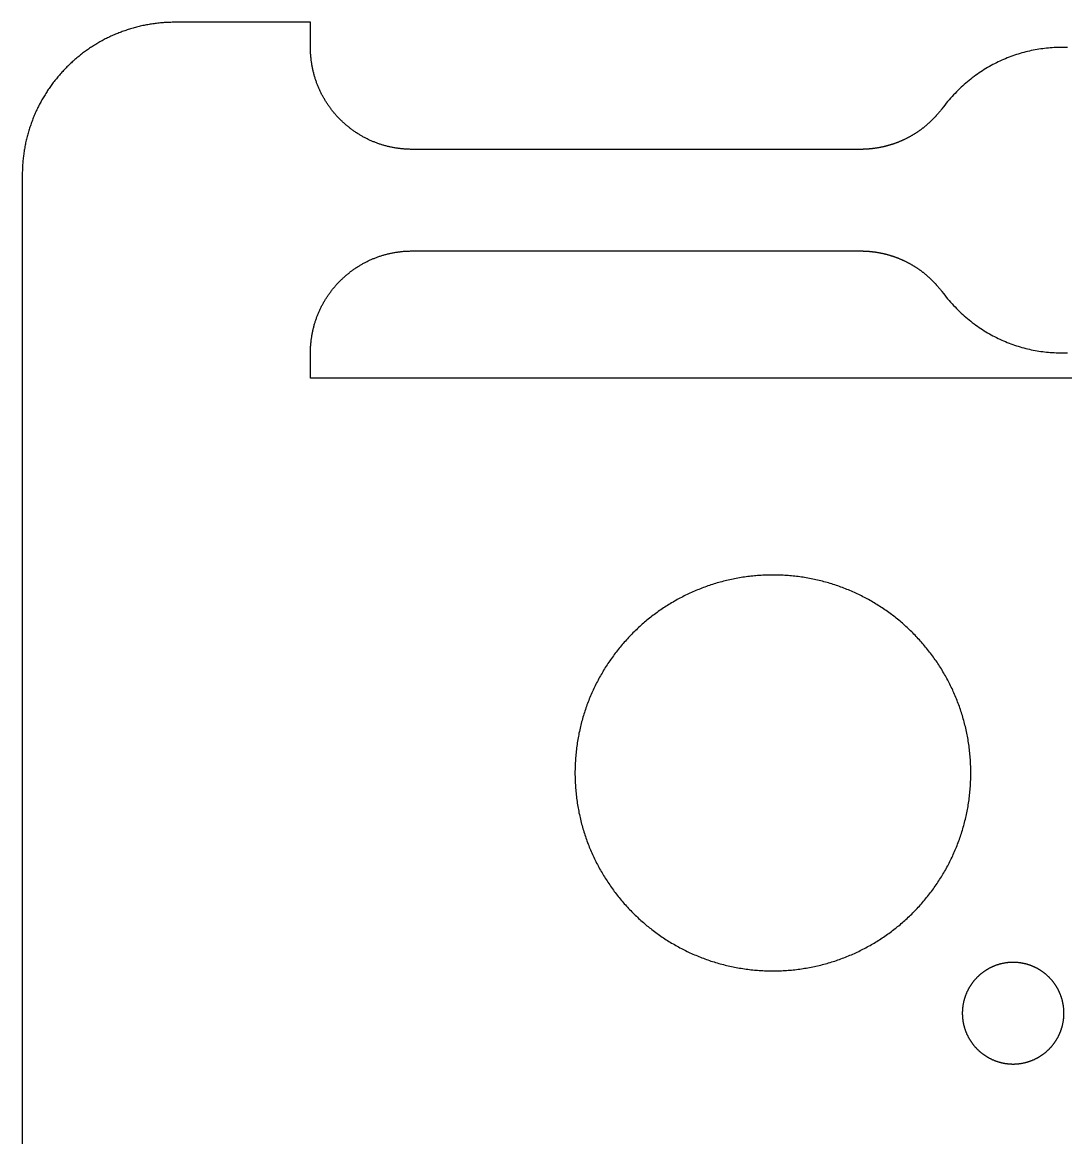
# Model space of a CAD drawing. Extents: x -13 to 43.9, y 40.3 to 95.3.
# Drawn here: x -13 to 7.53, y 73.3 to 95.25 of the extents above; entities that cross this region are included whole.
import ezdxf

# ---------------------------------------------------------------- set-up
doc = ezdxf.new("R2010")
doc.units = 0
doc.layers.get('0').update_dxf_attribs({"linetype": 'CONTINUOUS'})

msp = doc.modelspace()

# ---------------------------------------------------------------- linework, layer by layer
at = {"color": 7}
for points in [[(-10.605, 95.189), (-10.629, 95.184), (-10.653, 95.179), (-10.678, 95.173), (-10.702, 95.167), (-10.726, 95.162), (-10.75, 95.156), (-10.774, 95.149), (-10.798, 95.143), (-10.821, 95.136), (-10.845, 95.129), (-10.869, 95.122), (-10.892, 95.115), (-10.916, 95.108), (-10.939, 95.1), (-10.962, 95.092), (-10.985, 95.084), (-11.008, 95.076), (-11.032, 95.068), (-11.054, 95.059), (-11.077, 95.051), (-11.1, 95.042), (-11.123, 95.033), (-11.145, 95.024), (-11.168, 95.014)], [(-10, 95.25), (-10.026, 95.25), (-10.052, 95.25), (-10.077, 95.249), (-10.103, 95.248), (-10.129, 95.247), (-10.154, 95.246), (-10.18, 95.245), (-10.205, 95.243), (-10.231, 95.241), (-10.256, 95.239), (-10.281, 95.237), (-10.307, 95.235), (-10.332, 95.232), (-10.357, 95.229), (-10.382, 95.226), (-10.407, 95.223), (-10.432, 95.219), (-10.457, 95.215), (-10.482, 95.212), (-10.506, 95.207), (-10.531, 95.203), (-10.556, 95.199), (-10.58, 95.194), (-10.605, 95.189)], [(-7.328, 94.75), (-7.328, 95.25), (-10, 95.25)], [(-11.168, 95.014), (-11.19, 95.005), (-11.212, 94.995), (-11.235, 94.985), (-11.257, 94.975), (-11.279, 94.965), (-11.301, 94.954), (-11.322, 94.944), (-11.344, 94.933), (-11.366, 94.922), (-11.387, 94.911), (-11.409, 94.899), (-11.43, 94.888), (-11.451, 94.876), (-11.472, 94.864), (-11.493, 94.853), (-11.514, 94.84), (-11.535, 94.828), (-11.556, 94.816), (-11.576, 94.803), (-11.597, 94.79), (-11.617, 94.777), (-11.637, 94.764), (-11.657, 94.751), (-11.677, 94.738)], [(-11.677, 94.738), (-11.697, 94.724), (-11.717, 94.71), (-11.737, 94.697), (-11.756, 94.682), (-11.776, 94.668), (-11.795, 94.654), (-11.814, 94.64), (-11.833, 94.625), (-11.852, 94.61), (-11.871, 94.595), (-11.89, 94.58), (-11.908, 94.565), (-11.927, 94.55), (-11.945, 94.534), (-11.963, 94.518), (-11.981, 94.503), (-11.999, 94.487), (-12.017, 94.471), (-12.035, 94.454), (-12.052, 94.438), (-12.07, 94.422), (-12.087, 94.405), (-12.104, 94.388), (-12.121, 94.371)], [(-7.288, 94.347), (-7.291, 94.363), (-7.294, 94.38), (-7.297, 94.396), (-7.3, 94.412), (-7.303, 94.429), (-7.305, 94.445), (-7.308, 94.462), (-7.31, 94.479), (-7.312, 94.495), (-7.314, 94.512), (-7.316, 94.529), (-7.318, 94.546), (-7.32, 94.562), (-7.321, 94.579), (-7.323, 94.596), (-7.324, 94.613), (-7.325, 94.63), (-7.326, 94.647), (-7.327, 94.664), (-7.327, 94.681), (-7.328, 94.698), (-7.328, 94.716), (-7.328, 94.733), (-7.328, 94.75)], [(6.674, 94.647), (6.637, 94.637), (6.6, 94.626), (6.564, 94.614), (6.528, 94.602), (6.491, 94.59), (6.455, 94.577), (6.419, 94.563), (6.383, 94.549), (6.347, 94.534), (6.312, 94.519), (6.276, 94.504), (6.241, 94.488), (6.206, 94.471), (6.17, 94.454), (6.135, 94.436), (6.101, 94.418), (6.066, 94.399), (6.032, 94.38), (5.997, 94.36), (5.963, 94.34), (5.929, 94.319), (5.896, 94.298), (5.862, 94.276), (5.829, 94.253)], [(7.569, 94.754), (7.531, 94.755), (7.494, 94.756), (7.456, 94.756), (7.419, 94.755), (7.381, 94.755), (7.344, 94.753), (7.306, 94.751), (7.269, 94.749), (7.231, 94.746), (7.194, 94.743), (7.156, 94.739), (7.119, 94.735), (7.082, 94.731), (7.044, 94.726), (7.007, 94.72), (6.97, 94.714), (6.932, 94.707), (6.895, 94.7), (6.858, 94.693), (6.821, 94.684), (6.784, 94.676), (6.747, 94.667), (6.71, 94.657), (6.674, 94.647)], [(-12.121, 94.371), (-12.138, 94.354), (-12.155, 94.337), (-12.172, 94.32), (-12.188, 94.302), (-12.204, 94.285), (-12.221, 94.267), (-12.237, 94.249), (-12.253, 94.231), (-12.268, 94.213), (-12.284, 94.195), (-12.3, 94.177), (-12.315, 94.158), (-12.33, 94.14), (-12.345, 94.121), (-12.36, 94.102), (-12.375, 94.083), (-12.39, 94.064), (-12.404, 94.045), (-12.418, 94.026), (-12.432, 94.006), (-12.447, 93.987), (-12.46, 93.967), (-12.474, 93.947), (-12.488, 93.927)], [(-7.171, 93.972), (-7.178, 93.986), (-7.184, 94.002), (-7.19, 94.017), (-7.196, 94.032), (-7.201, 94.047), (-7.207, 94.062), (-7.213, 94.078), (-7.218, 94.093), (-7.223, 94.109), (-7.229, 94.124), (-7.234, 94.14), (-7.239, 94.155), (-7.243, 94.171), (-7.248, 94.187), (-7.253, 94.202), (-7.257, 94.218), (-7.261, 94.234), (-7.265, 94.25), (-7.27, 94.266), (-7.273, 94.282), (-7.277, 94.298), (-7.281, 94.314), (-7.284, 94.331), (-7.288, 94.347)], [(5.829, 94.253), (5.796, 94.23), (5.763, 94.207), (5.73, 94.183), (5.697, 94.158), (5.665, 94.133), (5.633, 94.107), (5.601, 94.081), (5.57, 94.054), (5.538, 94.027), (5.507, 93.999), (5.476, 93.971), (5.446, 93.942), (5.415, 93.912), (5.385, 93.882), (5.356, 93.851), (5.326, 93.82), (5.297, 93.788), (5.268, 93.756), (5.239, 93.723), (5.211, 93.69), (5.182, 93.656), (5.155, 93.621), (5.127, 93.586), (5.1, 93.55)], [(-6.987, 93.632), (-6.996, 93.645), (-7.005, 93.659), (-7.013, 93.672), (-7.022, 93.686), (-7.03, 93.699), (-7.039, 93.713), (-7.047, 93.727), (-7.055, 93.741), (-7.063, 93.754), (-7.071, 93.768), (-7.079, 93.783), (-7.087, 93.797), (-7.095, 93.811), (-7.102, 93.825), (-7.11, 93.839), (-7.117, 93.854), (-7.124, 93.868), (-7.131, 93.883), (-7.138, 93.898), (-7.145, 93.912), (-7.152, 93.927), (-7.158, 93.942), (-7.165, 93.957), (-7.171, 93.972)], [(-12.488, 93.927), (-12.501, 93.907), (-12.514, 93.887), (-12.527, 93.867), (-12.54, 93.847), (-12.553, 93.826), (-12.566, 93.806), (-12.578, 93.785), (-12.59, 93.764), (-12.603, 93.743), (-12.614, 93.722), (-12.626, 93.701), (-12.638, 93.68), (-12.649, 93.659), (-12.661, 93.637), (-12.672, 93.616), (-12.683, 93.594), (-12.694, 93.572), (-12.704, 93.551), (-12.715, 93.529), (-12.725, 93.507), (-12.735, 93.485), (-12.745, 93.462), (-12.755, 93.44), (-12.764, 93.418)], [(-6.743, 93.336), (-6.754, 93.347), (-6.765, 93.359), (-6.776, 93.37), (-6.787, 93.382), (-6.798, 93.393), (-6.809, 93.405), (-6.82, 93.417), (-6.83, 93.429), (-6.841, 93.441), (-6.851, 93.453), (-6.861, 93.465), (-6.872, 93.478), (-6.882, 93.49), (-6.892, 93.503), (-6.902, 93.515), (-6.912, 93.528), (-6.921, 93.541), (-6.931, 93.553), (-6.941, 93.566), (-6.95, 93.579), (-6.959, 93.592), (-6.969, 93.605), (-6.978, 93.619), (-6.987, 93.632)], [(5.1, 93.55), (5.094, 93.542), (5.088, 93.534), (5.082, 93.527), (5.076, 93.519), (5.07, 93.511), (5.064, 93.503), (5.058, 93.496), (5.052, 93.488), (5.045, 93.481), (5.039, 93.473), (5.033, 93.465), (5.027, 93.458), (5.02, 93.451), (5.014, 93.443), (5.008, 93.436), (5.001, 93.428), (4.995, 93.421), (4.988, 93.414), (4.982, 93.407), (4.975, 93.399), (4.969, 93.392), (4.962, 93.385), (4.955, 93.378), (4.949, 93.371)], [(-12.764, 93.418), (-12.774, 93.395), (-12.783, 93.373), (-12.792, 93.35), (-12.801, 93.327), (-12.809, 93.304), (-12.818, 93.281), (-12.826, 93.258), (-12.834, 93.235), (-12.842, 93.212), (-12.85, 93.189), (-12.858, 93.166), (-12.865, 93.142), (-12.872, 93.119), (-12.879, 93.095), (-12.886, 93.071), (-12.893, 93.048), (-12.899, 93.024), (-12.906, 93), (-12.912, 92.976), (-12.917, 92.952), (-12.923, 92.928), (-12.929, 92.903), (-12.934, 92.879), (-12.939, 92.855)], [(-6.447, 93.092), (-6.46, 93.101), (-6.473, 93.11), (-6.486, 93.119), (-6.499, 93.128), (-6.512, 93.138), (-6.525, 93.147), (-6.538, 93.157), (-6.551, 93.167), (-6.563, 93.177), (-6.576, 93.187), (-6.588, 93.197), (-6.601, 93.207), (-6.613, 93.217), (-6.625, 93.227), (-6.637, 93.238), (-6.649, 93.248), (-6.661, 93.259), (-6.673, 93.27), (-6.685, 93.28), (-6.697, 93.291), (-6.708, 93.302), (-6.72, 93.313), (-6.731, 93.325), (-6.743, 93.336)], [(4.949, 93.371), (4.942, 93.364), (4.935, 93.357), (4.928, 93.35), (4.922, 93.343), (4.915, 93.336), (4.908, 93.329), (4.901, 93.323), (4.894, 93.316), (4.887, 93.309), (4.88, 93.302), (4.873, 93.296), (4.866, 93.289), (4.859, 93.283), (4.852, 93.276), (4.845, 93.27), (4.838, 93.263), (4.83, 93.257), (4.823, 93.25), (4.816, 93.244), (4.809, 93.237), (4.801, 93.231), (4.794, 93.225), (4.787, 93.219), (4.779, 93.213)], [(-6.107, 92.907), (-6.122, 92.914), (-6.137, 92.92), (-6.152, 92.927), (-6.166, 92.933), (-6.181, 92.94), (-6.196, 92.947), (-6.21, 92.954), (-6.225, 92.961), (-6.239, 92.969), (-6.253, 92.976), (-6.268, 92.984), (-6.282, 92.991), (-6.296, 92.999), (-6.31, 93.007), (-6.324, 93.015), (-6.338, 93.023), (-6.352, 93.031), (-6.366, 93.04), (-6.379, 93.048), (-6.393, 93.056), (-6.406, 93.065), (-6.42, 93.074), (-6.433, 93.083), (-6.447, 93.092)], [(4.594, 93.076), (4.586, 93.07), (4.578, 93.065), (4.57, 93.06), (4.561, 93.055), (4.553, 93.05), (4.545, 93.045), (4.537, 93.04), (4.529, 93.035), (4.521, 93.03), (4.512, 93.025), (4.504, 93.02), (4.496, 93.015), (4.487, 93.011), (4.479, 93.006), (4.471, 93.001), (4.462, 92.997), (4.454, 92.992), (4.445, 92.988), (4.437, 92.983), (4.429, 92.979), (4.42, 92.974), (4.412, 92.97), (4.403, 92.965), (4.394, 92.961)], [(4.779, 93.213), (4.772, 93.206), (4.764, 93.2), (4.757, 93.194), (4.749, 93.188), (4.742, 93.182), (4.734, 93.176), (4.727, 93.17), (4.719, 93.164), (4.711, 93.159), (4.704, 93.153), (4.696, 93.147), (4.688, 93.141), (4.681, 93.136), (4.673, 93.13), (4.665, 93.124), (4.657, 93.119), (4.649, 93.113), (4.641, 93.108), (4.634, 93.102), (4.626, 93.097), (4.618, 93.091), (4.61, 93.086), (4.602, 93.081), (4.594, 93.076)], [(-12.939, 92.855), (-12.944, 92.83), (-12.949, 92.806), (-12.953, 92.781), (-12.957, 92.756), (-12.962, 92.732), (-12.965, 92.707), (-12.969, 92.682), (-12.973, 92.657), (-12.976, 92.632), (-12.979, 92.607), (-12.982, 92.582), (-12.985, 92.557), (-12.987, 92.531), (-12.989, 92.506), (-12.991, 92.481), (-12.993, 92.455), (-12.995, 92.43), (-12.996, 92.404), (-12.997, 92.379), (-12.998, 92.353), (-12.999, 92.327), (-13, 92.302), (-13, 92.276), (-13, 92.25)], [(-5.731, 92.791), (-5.748, 92.794), (-5.764, 92.798), (-5.78, 92.801), (-5.796, 92.805), (-5.812, 92.809), (-5.828, 92.813), (-5.844, 92.817), (-5.86, 92.821), (-5.876, 92.826), (-5.892, 92.83), (-5.907, 92.835), (-5.923, 92.84), (-5.939, 92.845), (-5.954, 92.85), (-5.97, 92.855), (-5.985, 92.86), (-6.001, 92.866), (-6.016, 92.871), (-6.031, 92.877), (-6.047, 92.883), (-6.062, 92.889), (-6.077, 92.895), (-6.092, 92.901), (-6.107, 92.907)], [(4.183, 92.87), (4.174, 92.867), (4.165, 92.864), (4.156, 92.861), (4.147, 92.858), (4.138, 92.854), (4.129, 92.851), (4.12, 92.848), (4.111, 92.845), (4.102, 92.843), (4.092, 92.84), (4.083, 92.837), (4.074, 92.834), (4.065, 92.831), (4.056, 92.829), (4.046, 92.826), (4.037, 92.823), (4.028, 92.821), (4.018, 92.818), (4.009, 92.816), (4, 92.813), (3.991, 92.811), (3.981, 92.809), (3.972, 92.806), (3.962, 92.804)], [(4.394, 92.961), (4.386, 92.957), (4.377, 92.953), (4.369, 92.948), (4.36, 92.944), (4.351, 92.94), (4.343, 92.936), (4.334, 92.932), (4.325, 92.928), (4.317, 92.924), (4.308, 92.92), (4.299, 92.917), (4.29, 92.913), (4.281, 92.909), (4.273, 92.905), (4.264, 92.902), (4.255, 92.898), (4.246, 92.894), (4.237, 92.891), (4.228, 92.887), (4.219, 92.884), (4.21, 92.88), (4.201, 92.877), (4.192, 92.874), (4.183, 92.87)], [(-5.328, 92.75), (-5.346, 92.75), (-5.363, 92.75), (-5.38, 92.751), (-5.397, 92.751), (-5.414, 92.752), (-5.431, 92.753), (-5.448, 92.754), (-5.465, 92.755), (-5.482, 92.756), (-5.499, 92.757), (-5.516, 92.759), (-5.533, 92.76), (-5.55, 92.762), (-5.566, 92.764), (-5.583, 92.766), (-5.6, 92.768), (-5.616, 92.771), (-5.633, 92.773), (-5.65, 92.776), (-5.666, 92.778), (-5.682, 92.781), (-5.699, 92.784), (-5.715, 92.787), (-5.731, 92.791)], [(3.5, 92.75), (-5.328, 92.75)], [(3.734, 92.764), (3.724, 92.763), (3.715, 92.762), (3.705, 92.761), (3.695, 92.76), (3.686, 92.759), (3.676, 92.758), (3.666, 92.757), (3.657, 92.756), (3.647, 92.755), (3.637, 92.755), (3.627, 92.754), (3.618, 92.753), (3.608, 92.753), (3.598, 92.752), (3.588, 92.752), (3.578, 92.752), (3.569, 92.751), (3.559, 92.751), (3.549, 92.751), (3.539, 92.75), (3.529, 92.75), (3.52, 92.75), (3.51, 92.75), (3.5, 92.75)], [(3.962, 92.804), (3.953, 92.802), (3.944, 92.8), (3.934, 92.798), (3.925, 92.796), (3.915, 92.794), (3.906, 92.792), (3.897, 92.79), (3.887, 92.788), (3.878, 92.786), (3.868, 92.784), (3.859, 92.782), (3.849, 92.781), (3.84, 92.779), (3.83, 92.777), (3.82, 92.776), (3.811, 92.774), (3.801, 92.773), (3.792, 92.771), (3.782, 92.77), (3.773, 92.769), (3.763, 92.767), (3.753, 92.766), (3.744, 92.765), (3.734, 92.764)], [(-13, 92.25), (-13, 47.25), (5.328, 47.25), (5.328, 46.75)], [(-6.107, 90.593), (-6.092, 90.599), (-6.077, 90.605), (-6.062, 90.611), (-6.047, 90.617), (-6.031, 90.623), (-6.016, 90.629), (-6.001, 90.634), (-5.985, 90.64), (-5.97, 90.645), (-5.954, 90.65), (-5.939, 90.655), (-5.923, 90.66), (-5.907, 90.665), (-5.892, 90.67), (-5.876, 90.674), (-5.86, 90.679), (-5.844, 90.683), (-5.828, 90.687), (-5.812, 90.691), (-5.796, 90.695), (-5.78, 90.699), (-5.764, 90.702), (-5.748, 90.706), (-5.731, 90.709)], [(-5.731, 90.709), (-5.715, 90.713), (-5.699, 90.716), (-5.682, 90.719), (-5.666, 90.722), (-5.65, 90.724), (-5.633, 90.727), (-5.616, 90.729), (-5.6, 90.732), (-5.583, 90.734), (-5.566, 90.736), (-5.55, 90.738), (-5.533, 90.74), (-5.516, 90.741), (-5.499, 90.743), (-5.482, 90.744), (-5.465, 90.745), (-5.448, 90.746), (-5.431, 90.747), (-5.414, 90.748), (-5.397, 90.749), (-5.38, 90.749), (-5.363, 90.75), (-5.346, 90.75), (-5.328, 90.75)], [(-5.328, 90.75), (3.5, 90.75)], [(3.5, 90.75), (3.51, 90.75), (3.52, 90.75), (3.529, 90.75), (3.539, 90.75), (3.549, 90.749), (3.559, 90.749), (3.569, 90.749), (3.578, 90.748), (3.588, 90.748), (3.598, 90.748), (3.608, 90.747), (3.618, 90.747), (3.627, 90.746), (3.637, 90.745), (3.647, 90.745), (3.657, 90.744), (3.666, 90.743), (3.676, 90.742), (3.686, 90.741), (3.695, 90.74), (3.705, 90.739), (3.715, 90.738), (3.724, 90.737), (3.734, 90.736)], [(3.734, 90.736), (3.744, 90.735), (3.753, 90.734), (3.763, 90.733), (3.773, 90.731), (3.782, 90.73), (3.792, 90.729), (3.801, 90.727), (3.811, 90.726), (3.82, 90.724), (3.83, 90.723), (3.84, 90.721), (3.849, 90.719), (3.859, 90.718), (3.868, 90.716), (3.878, 90.714), (3.887, 90.712), (3.897, 90.71), (3.906, 90.708), (3.915, 90.706), (3.925, 90.704), (3.934, 90.702), (3.944, 90.7), (3.953, 90.698), (3.962, 90.696)], [(3.962, 90.696), (3.972, 90.694), (3.981, 90.691), (3.991, 90.689), (4, 90.687), (4.009, 90.684), (4.018, 90.682), (4.028, 90.679), (4.037, 90.677), (4.046, 90.674), (4.056, 90.671), (4.065, 90.669), (4.074, 90.666), (4.083, 90.663), (4.092, 90.66), (4.102, 90.657), (4.111, 90.655), (4.12, 90.652), (4.129, 90.649), (4.138, 90.646), (4.147, 90.642), (4.156, 90.639), (4.165, 90.636), (4.174, 90.633), (4.183, 90.63)], [(-6.447, 90.408), (-6.433, 90.417), (-6.42, 90.426), (-6.406, 90.435), (-6.393, 90.444), (-6.379, 90.452), (-6.366, 90.46), (-6.352, 90.469), (-6.338, 90.477), (-6.324, 90.485), (-6.31, 90.493), (-6.296, 90.501), (-6.282, 90.509), (-6.268, 90.516), (-6.253, 90.524), (-6.239, 90.531), (-6.225, 90.539), (-6.21, 90.546), (-6.196, 90.553), (-6.181, 90.56), (-6.166, 90.567), (-6.152, 90.573), (-6.137, 90.58), (-6.122, 90.586), (-6.107, 90.593)], [(4.183, 90.63), (4.192, 90.626), (4.201, 90.623), (4.21, 90.62), (4.219, 90.616), (4.228, 90.613), (4.237, 90.609), (4.246, 90.606), (4.255, 90.602), (4.264, 90.598), (4.273, 90.595), (4.281, 90.591), (4.29, 90.587), (4.299, 90.583), (4.308, 90.58), (4.317, 90.576), (4.325, 90.572), (4.334, 90.568), (4.343, 90.564), (4.351, 90.56), (4.36, 90.556), (4.369, 90.552), (4.377, 90.547), (4.386, 90.543), (4.394, 90.539)], [(4.394, 90.539), (4.403, 90.535), (4.412, 90.53), (4.42, 90.526), (4.429, 90.521), (4.437, 90.517), (4.445, 90.512), (4.454, 90.508), (4.462, 90.503), (4.471, 90.499), (4.479, 90.494), (4.487, 90.489), (4.496, 90.485), (4.504, 90.48), (4.512, 90.475), (4.521, 90.47), (4.529, 90.465), (4.537, 90.46), (4.545, 90.455), (4.553, 90.45), (4.561, 90.445), (4.57, 90.44), (4.578, 90.435), (4.586, 90.43), (4.594, 90.424)], [(-6.743, 90.164), (-6.731, 90.175), (-6.72, 90.187), (-6.708, 90.198), (-6.697, 90.209), (-6.685, 90.22), (-6.673, 90.23), (-6.661, 90.241), (-6.649, 90.252), (-6.637, 90.262), (-6.625, 90.273), (-6.613, 90.283), (-6.601, 90.293), (-6.588, 90.303), (-6.576, 90.313), (-6.563, 90.323), (-6.551, 90.333), (-6.538, 90.343), (-6.525, 90.353), (-6.512, 90.362), (-6.499, 90.372), (-6.486, 90.381), (-6.473, 90.39), (-6.46, 90.399), (-6.447, 90.408)], [(4.594, 90.424), (4.602, 90.419), (4.61, 90.414), (4.618, 90.409), (4.626, 90.403), (4.634, 90.398), (4.641, 90.392), (4.649, 90.387), (4.657, 90.381), (4.665, 90.376), (4.673, 90.37), (4.681, 90.364), (4.688, 90.359), (4.696, 90.353), (4.704, 90.347), (4.711, 90.341), (4.719, 90.336), (4.727, 90.33), (4.734, 90.324), (4.742, 90.318), (4.749, 90.312), (4.757, 90.306), (4.764, 90.3), (4.772, 90.294), (4.779, 90.287)], [(4.779, 90.287), (4.787, 90.281), (4.794, 90.275), (4.801, 90.269), (4.809, 90.263), (4.816, 90.256), (4.823, 90.25), (4.83, 90.243), (4.838, 90.237), (4.845, 90.23), (4.852, 90.224), (4.859, 90.217), (4.866, 90.211), (4.873, 90.204), (4.88, 90.198), (4.887, 90.191), (4.894, 90.184), (4.901, 90.177), (4.908, 90.171), (4.915, 90.164), (4.922, 90.157), (4.928, 90.15), (4.935, 90.143), (4.942, 90.136), (4.949, 90.129)], [(-6.987, 89.868), (-6.978, 89.881), (-6.969, 89.895), (-6.959, 89.908), (-6.95, 89.921), (-6.941, 89.934), (-6.931, 89.947), (-6.921, 89.959), (-6.912, 89.972), (-6.902, 89.985), (-6.892, 89.997), (-6.882, 90.01), (-6.872, 90.022), (-6.861, 90.034), (-6.851, 90.047), (-6.841, 90.059), (-6.83, 90.071), (-6.82, 90.083), (-6.809, 90.095), (-6.798, 90.107), (-6.787, 90.118), (-6.776, 90.13), (-6.765, 90.141), (-6.754, 90.153), (-6.743, 90.164)], [(4.949, 90.129), (4.955, 90.122), (4.962, 90.115), (4.969, 90.108), (4.975, 90.101), (4.982, 90.093), (4.988, 90.086), (4.995, 90.079), (5.001, 90.072), (5.008, 90.064), (5.014, 90.057), (5.02, 90.049), (5.027, 90.042), (5.033, 90.034), (5.039, 90.027), (5.045, 90.019), (5.052, 90.012), (5.058, 90.004), (5.064, 89.997), (5.07, 89.989), (5.076, 89.981), (5.082, 89.973), (5.088, 89.966), (5.094, 89.958), (5.1, 89.95)], [(-7.171, 89.528), (-7.165, 89.543), (-7.158, 89.558), (-7.152, 89.573), (-7.145, 89.588), (-7.138, 89.602), (-7.131, 89.617), (-7.124, 89.632), (-7.117, 89.646), (-7.11, 89.661), (-7.102, 89.675), (-7.095, 89.689), (-7.087, 89.703), (-7.079, 89.717), (-7.071, 89.732), (-7.063, 89.746), (-7.055, 89.759), (-7.047, 89.773), (-7.039, 89.787), (-7.03, 89.801), (-7.022, 89.814), (-7.013, 89.828), (-7.005, 89.841), (-6.996, 89.855), (-6.987, 89.868)], [(5.1, 89.95), (5.127, 89.914), (5.155, 89.879), (5.182, 89.844), (5.211, 89.81), (5.239, 89.777), (5.268, 89.744), (5.297, 89.712), (5.326, 89.68), (5.356, 89.649), (5.385, 89.618), (5.415, 89.588), (5.446, 89.558), (5.476, 89.529), (5.507, 89.501), (5.538, 89.473), (5.57, 89.446), (5.601, 89.419), (5.633, 89.393), (5.665, 89.367), (5.697, 89.342), (5.73, 89.317), (5.763, 89.293), (5.796, 89.27), (5.829, 89.247)], [(-7.288, 89.153), (-7.284, 89.169), (-7.281, 89.186), (-7.277, 89.202), (-7.273, 89.218), (-7.27, 89.234), (-7.265, 89.25), (-7.261, 89.266), (-7.257, 89.282), (-7.253, 89.298), (-7.248, 89.313), (-7.243, 89.329), (-7.239, 89.345), (-7.234, 89.36), (-7.229, 89.376), (-7.223, 89.391), (-7.218, 89.407), (-7.213, 89.422), (-7.207, 89.438), (-7.201, 89.453), (-7.196, 89.468), (-7.19, 89.483), (-7.184, 89.498), (-7.178, 89.514), (-7.171, 89.528)], [(-7.328, 88.75), (-7.328, 88.767), (-7.328, 88.784), (-7.328, 88.802), (-7.327, 88.819), (-7.327, 88.836), (-7.326, 88.853), (-7.325, 88.87), (-7.324, 88.887), (-7.323, 88.904), (-7.321, 88.921), (-7.32, 88.938), (-7.318, 88.954), (-7.316, 88.971), (-7.314, 88.988), (-7.312, 89.005), (-7.31, 89.021), (-7.308, 89.038), (-7.305, 89.055), (-7.303, 89.071), (-7.3, 89.088), (-7.297, 89.104), (-7.294, 89.12), (-7.291, 89.137), (-7.288, 89.153)], [(5.829, 89.247), (5.862, 89.224), (5.896, 89.202), (5.929, 89.181), (5.963, 89.16), (5.997, 89.14), (6.032, 89.12), (6.066, 89.101), (6.101, 89.082), (6.135, 89.064), (6.17, 89.046), (6.206, 89.029), (6.241, 89.012), (6.276, 88.996), (6.312, 88.981), (6.347, 88.966), (6.383, 88.951), (6.419, 88.937), (6.455, 88.923), (6.491, 88.91), (6.528, 88.898), (6.564, 88.886), (6.6, 88.874), (6.637, 88.863), (6.674, 88.853)], [(8.972, 88.25), (-7.328, 88.25), (-7.328, 88.75)], [(6.674, 88.853), (6.71, 88.843), (6.747, 88.833), (6.784, 88.824), (6.821, 88.816), (6.858, 88.807), (6.895, 88.8), (6.932, 88.793), (6.97, 88.786), (7.007, 88.78), (7.044, 88.774), (7.082, 88.769), (7.119, 88.765), (7.156, 88.761), (7.194, 88.757), (7.231, 88.754), (7.269, 88.751), (7.306, 88.749), (7.344, 88.747), (7.381, 88.745), (7.419, 88.745), (7.456, 88.744), (7.494, 88.744), (7.531, 88.745), (7.569, 88.746)], [(0.987, 84.294), (0.955, 84.287), (0.924, 84.28), (0.892, 84.273), (0.861, 84.266), (0.83, 84.258), (0.799, 84.25), (0.768, 84.242), (0.737, 84.234), (0.706, 84.225), (0.675, 84.216), (0.644, 84.207), (0.614, 84.198), (0.583, 84.188), (0.553, 84.178), (0.523, 84.168), (0.493, 84.158), (0.463, 84.147), (0.433, 84.137), (0.403, 84.126), (0.373, 84.114), (0.344, 84.103), (0.314, 84.091), (0.285, 84.079), (0.256, 84.067)], [(1.772, 84.373), (1.738, 84.373), (1.705, 84.372), (1.672, 84.372), (1.638, 84.371), (1.605, 84.369), (1.572, 84.368), (1.538, 84.366), (1.505, 84.364), (1.472, 84.362), (1.439, 84.359), (1.407, 84.356), (1.374, 84.353), (1.341, 84.349), (1.309, 84.346), (1.276, 84.342), (1.244, 84.337), (1.211, 84.333), (1.179, 84.328), (1.147, 84.323), (1.115, 84.318), (1.083, 84.312), (1.051, 84.306), (1.019, 84.3), (0.987, 84.294)], [(2.557, 84.294), (2.525, 84.3), (2.493, 84.306), (2.462, 84.312), (2.43, 84.318), (2.397, 84.323), (2.365, 84.328), (2.333, 84.333), (2.301, 84.337), (2.268, 84.342), (2.236, 84.346), (2.203, 84.349), (2.17, 84.353), (2.138, 84.356), (2.105, 84.359), (2.072, 84.362), (2.039, 84.364), (2.006, 84.366), (1.973, 84.368), (1.939, 84.369), (1.906, 84.371), (1.873, 84.372), (1.839, 84.372), (1.806, 84.373), (1.772, 84.373)], [(3.288, 84.067), (3.259, 84.079), (3.23, 84.091), (3.2, 84.103), (3.171, 84.114), (3.141, 84.126), (3.111, 84.137), (3.081, 84.147), (3.051, 84.158), (3.021, 84.168), (2.991, 84.178), (2.961, 84.188), (2.93, 84.198), (2.9, 84.207), (2.869, 84.216), (2.838, 84.225), (2.808, 84.234), (2.777, 84.242), (2.745, 84.25), (2.714, 84.258), (2.683, 84.266), (2.652, 84.273), (2.62, 84.28), (2.589, 84.287), (2.557, 84.294)], [(0.256, 84.067), (0.227, 84.054), (0.198, 84.042), (0.169, 84.029), (0.14, 84.016), (0.112, 84.002), (0.083, 83.989), (0.055, 83.975), (0.027, 83.961), (-0.001, 83.947), (-0.029, 83.932), (-0.057, 83.918), (-0.085, 83.903), (-0.112, 83.888), (-0.139, 83.872), (-0.167, 83.857), (-0.194, 83.841), (-0.221, 83.825), (-0.248, 83.809), (-0.274, 83.793), (-0.301, 83.776), (-0.327, 83.759), (-0.354, 83.742), (-0.38, 83.725), (-0.406, 83.708)], [(3.95, 83.708), (3.924, 83.725), (3.898, 83.742), (3.871, 83.759), (3.845, 83.776), (3.818, 83.793), (3.792, 83.809), (3.765, 83.825), (3.738, 83.841), (3.711, 83.857), (3.684, 83.872), (3.656, 83.888), (3.629, 83.903), (3.601, 83.918), (3.573, 83.932), (3.545, 83.947), (3.517, 83.961), (3.489, 83.975), (3.461, 83.989), (3.432, 84.002), (3.404, 84.016), (3.375, 84.029), (3.346, 84.042), (3.317, 84.054), (3.288, 84.067)], [(-0.406, 83.708), (-0.431, 83.69), (-0.457, 83.672), (-0.483, 83.654), (-0.508, 83.636), (-0.533, 83.618), (-0.558, 83.599), (-0.583, 83.58), (-0.608, 83.561), (-0.633, 83.542), (-0.657, 83.523), (-0.681, 83.503), (-0.706, 83.483), (-0.729, 83.464), (-0.753, 83.443), (-0.777, 83.423), (-0.8, 83.403), (-0.824, 83.382), (-0.847, 83.361), (-0.87, 83.34), (-0.893, 83.319), (-0.915, 83.297), (-0.938, 83.276), (-0.96, 83.254), (-0.982, 83.232)], [(4.526, 83.232), (4.504, 83.254), (4.482, 83.276), (4.459, 83.297), (4.437, 83.319), (4.414, 83.34), (4.391, 83.361), (4.368, 83.382), (4.345, 83.403), (4.321, 83.423), (4.297, 83.443), (4.274, 83.464), (4.25, 83.483), (4.226, 83.503), (4.201, 83.523), (4.177, 83.542), (4.152, 83.561), (4.127, 83.58), (4.103, 83.599), (4.077, 83.618), (4.052, 83.636), (4.027, 83.654), (4.001, 83.672), (3.976, 83.69), (3.95, 83.708)], [(-0.982, 83.232), (-1.004, 83.21), (-1.026, 83.188), (-1.047, 83.165), (-1.069, 83.143), (-1.09, 83.12), (-1.111, 83.097), (-1.132, 83.074), (-1.153, 83.05), (-1.173, 83.027), (-1.193, 83.003), (-1.214, 82.979), (-1.233, 82.956), (-1.253, 82.931), (-1.273, 82.907), (-1.292, 82.883), (-1.311, 82.858), (-1.33, 82.833), (-1.349, 82.808), (-1.368, 82.783), (-1.386, 82.758), (-1.404, 82.733), (-1.422, 82.707), (-1.44, 82.681), (-1.458, 82.656)], [(5.002, 82.656), (4.984, 82.681), (4.966, 82.707), (4.948, 82.733), (4.93, 82.758), (4.912, 82.783), (4.893, 82.808), (4.874, 82.833), (4.856, 82.858), (4.836, 82.883), (4.817, 82.907), (4.797, 82.931), (4.778, 82.956), (4.758, 82.979), (4.738, 83.003), (4.717, 83.027), (4.697, 83.05), (4.676, 83.074), (4.655, 83.097), (4.634, 83.12), (4.613, 83.143), (4.592, 83.165), (4.57, 83.188), (4.548, 83.21), (4.526, 83.232)], [(-1.458, 82.656), (-1.475, 82.63), (-1.492, 82.604), (-1.509, 82.577), (-1.526, 82.551), (-1.543, 82.524), (-1.559, 82.498), (-1.575, 82.471), (-1.591, 82.444), (-1.607, 82.417), (-1.622, 82.389), (-1.638, 82.362), (-1.653, 82.335), (-1.668, 82.307), (-1.682, 82.279), (-1.697, 82.251), (-1.711, 82.223), (-1.725, 82.195), (-1.739, 82.167), (-1.752, 82.138), (-1.766, 82.11), (-1.779, 82.081), (-1.792, 82.052), (-1.804, 82.023), (-1.817, 81.994)], [(5.361, 81.994), (5.349, 82.023), (5.336, 82.052), (5.323, 82.081), (5.31, 82.11), (5.297, 82.138), (5.283, 82.167), (5.269, 82.195), (5.255, 82.223), (5.241, 82.251), (5.227, 82.279), (5.212, 82.307), (5.197, 82.335), (5.182, 82.362), (5.167, 82.389), (5.151, 82.417), (5.135, 82.444), (5.119, 82.471), (5.103, 82.498), (5.087, 82.524), (5.07, 82.551), (5.053, 82.577), (5.036, 82.604), (5.019, 82.63), (5.002, 82.656)], [(-1.817, 81.994), (-1.829, 81.965), (-1.841, 81.936), (-1.853, 81.906), (-1.864, 81.877), (-1.876, 81.847), (-1.887, 81.817), (-1.897, 81.787), (-1.908, 81.757), (-1.918, 81.727), (-1.928, 81.697), (-1.938, 81.667), (-1.948, 81.636), (-1.957, 81.606), (-1.966, 81.575), (-1.975, 81.544), (-1.984, 81.513), (-1.992, 81.482), (-2, 81.451), (-2.008, 81.42), (-2.016, 81.389), (-2.023, 81.358), (-2.03, 81.326), (-2.037, 81.295), (-2.044, 81.263)], [(5.588, 81.263), (5.581, 81.295), (5.574, 81.326), (5.567, 81.358), (5.56, 81.389), (5.552, 81.42), (5.544, 81.451), (5.536, 81.482), (5.528, 81.513), (5.519, 81.544), (5.51, 81.575), (5.501, 81.606), (5.492, 81.636), (5.482, 81.667), (5.473, 81.697), (5.462, 81.727), (5.452, 81.757), (5.442, 81.787), (5.431, 81.817), (5.42, 81.847), (5.408, 81.877), (5.397, 81.906), (5.385, 81.936), (5.373, 81.965), (5.361, 81.994)], [(-2.044, 81.263), (-2.05, 81.231), (-2.056, 81.199), (-2.062, 81.167), (-2.068, 81.135), (-2.073, 81.103), (-2.078, 81.071), (-2.083, 81.039), (-2.087, 81.006), (-2.092, 80.974), (-2.096, 80.941), (-2.099, 80.909), (-2.103, 80.876), (-2.106, 80.843), (-2.109, 80.811), (-2.112, 80.778), (-2.114, 80.745), (-2.116, 80.712), (-2.118, 80.678), (-2.119, 80.645), (-2.121, 80.612), (-2.122, 80.578), (-2.122, 80.545), (-2.123, 80.512), (-2.123, 80.478)], [(5.667, 80.478), (5.667, 80.512), (5.667, 80.545), (5.666, 80.578), (5.665, 80.612), (5.664, 80.645), (5.662, 80.678), (5.66, 80.712), (5.658, 80.745), (5.656, 80.778), (5.653, 80.811), (5.65, 80.843), (5.647, 80.876), (5.644, 80.909), (5.64, 80.941), (5.636, 80.974), (5.632, 81.006), (5.627, 81.039), (5.622, 81.071), (5.617, 81.103), (5.612, 81.135), (5.606, 81.167), (5.6, 81.199), (5.594, 81.231), (5.588, 81.263)], [(-2.123, 80.478), (-2.123, 80.444), (-2.122, 80.411), (-2.122, 80.377), (-2.121, 80.344), (-2.119, 80.311), (-2.118, 80.277), (-2.116, 80.244), (-2.114, 80.211), (-2.112, 80.178), (-2.109, 80.145), (-2.106, 80.112), (-2.103, 80.08), (-2.099, 80.047), (-2.096, 80.014), (-2.092, 79.982), (-2.087, 79.949), (-2.083, 79.917), (-2.078, 79.885), (-2.073, 79.853), (-2.068, 79.82), (-2.062, 79.788), (-2.056, 79.757), (-2.05, 79.725), (-2.044, 79.693)], [(5.588, 79.693), (5.594, 79.725), (5.6, 79.757), (5.606, 79.788), (5.612, 79.82), (5.617, 79.853), (5.622, 79.885), (5.627, 79.917), (5.632, 79.949), (5.636, 79.982), (5.64, 80.014), (5.644, 80.047), (5.647, 80.08), (5.65, 80.112), (5.653, 80.145), (5.656, 80.178), (5.658, 80.211), (5.66, 80.244), (5.662, 80.277), (5.664, 80.311), (5.665, 80.344), (5.666, 80.377), (5.667, 80.411), (5.667, 80.444), (5.667, 80.478)], [(-2.044, 79.693), (-2.037, 79.661), (-2.03, 79.63), (-2.023, 79.598), (-2.016, 79.567), (-2.008, 79.536), (-2, 79.505), (-1.992, 79.473), (-1.984, 79.442), (-1.975, 79.412), (-1.966, 79.381), (-1.957, 79.35), (-1.948, 79.32), (-1.938, 79.289), (-1.928, 79.259), (-1.918, 79.229), (-1.908, 79.199), (-1.897, 79.169), (-1.887, 79.139), (-1.876, 79.109), (-1.864, 79.079), (-1.853, 79.05), (-1.841, 79.02), (-1.829, 78.991), (-1.817, 78.962)], [(5.361, 78.962), (5.373, 78.991), (5.385, 79.02), (5.397, 79.05), (5.408, 79.079), (5.42, 79.109), (5.431, 79.139), (5.442, 79.169), (5.452, 79.199), (5.462, 79.229), (5.473, 79.259), (5.482, 79.289), (5.492, 79.32), (5.501, 79.35), (5.51, 79.381), (5.519, 79.412), (5.528, 79.442), (5.536, 79.473), (5.544, 79.505), (5.552, 79.536), (5.56, 79.567), (5.567, 79.598), (5.574, 79.63), (5.581, 79.661), (5.588, 79.693)], [(-1.817, 78.962), (-1.804, 78.933), (-1.792, 78.904), (-1.779, 78.875), (-1.766, 78.846), (-1.752, 78.818), (-1.739, 78.789), (-1.725, 78.761), (-1.711, 78.733), (-1.697, 78.705), (-1.682, 78.677), (-1.668, 78.649), (-1.653, 78.621), (-1.638, 78.594), (-1.622, 78.566), (-1.607, 78.539), (-1.591, 78.512), (-1.575, 78.485), (-1.559, 78.458), (-1.543, 78.432), (-1.526, 78.405), (-1.509, 78.379), (-1.492, 78.352), (-1.475, 78.326), (-1.458, 78.3)], [(5.002, 78.3), (5.019, 78.326), (5.036, 78.352), (5.053, 78.379), (5.07, 78.405), (5.087, 78.432), (5.103, 78.458), (5.119, 78.485), (5.135, 78.512), (5.151, 78.539), (5.167, 78.566), (5.182, 78.594), (5.197, 78.621), (5.212, 78.649), (5.227, 78.677), (5.241, 78.705), (5.255, 78.733), (5.269, 78.761), (5.283, 78.789), (5.297, 78.818), (5.31, 78.846), (5.323, 78.875), (5.336, 78.904), (5.349, 78.933), (5.361, 78.962)], [(-1.458, 78.3), (-1.44, 78.274), (-1.422, 78.249), (-1.404, 78.223), (-1.386, 78.198), (-1.368, 78.173), (-1.349, 78.147), (-1.33, 78.123), (-1.311, 78.098), (-1.292, 78.073), (-1.273, 78.049), (-1.253, 78.024), (-1.233, 78), (-1.214, 77.976), (-1.193, 77.953), (-1.173, 77.929), (-1.153, 77.905), (-1.132, 77.882), (-1.111, 77.859), (-1.09, 77.836), (-1.069, 77.813), (-1.047, 77.791), (-1.026, 77.768), (-1.004, 77.746), (-0.982, 77.724)], [(4.526, 77.724), (4.548, 77.746), (4.57, 77.768), (4.592, 77.791), (4.613, 77.813), (4.634, 77.836), (4.655, 77.859), (4.676, 77.882), (4.697, 77.905), (4.717, 77.929), (4.738, 77.953), (4.758, 77.976), (4.778, 78), (4.797, 78.024), (4.817, 78.049), (4.836, 78.073), (4.856, 78.098), (4.874, 78.123), (4.893, 78.147), (4.912, 78.173), (4.93, 78.198), (4.948, 78.223), (4.966, 78.249), (4.984, 78.274), (5.002, 78.3)], [(-0.982, 77.724), (-0.96, 77.702), (-0.938, 77.68), (-0.915, 77.658), (-0.893, 77.637), (-0.87, 77.616), (-0.847, 77.595), (-0.824, 77.574), (-0.8, 77.553), (-0.777, 77.533), (-0.753, 77.512), (-0.729, 77.492), (-0.706, 77.472), (-0.681, 77.453), (-0.657, 77.433), (-0.633, 77.414), (-0.608, 77.394), (-0.583, 77.376), (-0.558, 77.357), (-0.533, 77.338), (-0.508, 77.32), (-0.483, 77.302), (-0.457, 77.284), (-0.431, 77.266), (-0.406, 77.248)], [(3.95, 77.248), (3.976, 77.266), (4.001, 77.284), (4.027, 77.302), (4.052, 77.32), (4.077, 77.338), (4.103, 77.357), (4.127, 77.376), (4.152, 77.394), (4.177, 77.414), (4.201, 77.433), (4.226, 77.453), (4.25, 77.472), (4.274, 77.492), (4.297, 77.512), (4.321, 77.533), (4.345, 77.553), (4.368, 77.574), (4.391, 77.595), (4.414, 77.616), (4.437, 77.637), (4.459, 77.658), (4.482, 77.68), (4.504, 77.702), (4.526, 77.724)], [(-0.406, 77.248), (-0.38, 77.231), (-0.354, 77.214), (-0.327, 77.197), (-0.301, 77.18), (-0.274, 77.163), (-0.248, 77.147), (-0.221, 77.131), (-0.194, 77.115), (-0.167, 77.099), (-0.139, 77.083), (-0.112, 77.068), (-0.085, 77.053), (-0.057, 77.038), (-0.029, 77.023), (-0.001, 77.009), (0.027, 76.995), (0.055, 76.981), (0.083, 76.967), (0.112, 76.953), (0.14, 76.94), (0.169, 76.927), (0.198, 76.914), (0.227, 76.901), (0.256, 76.889)], [(3.288, 76.889), (3.317, 76.901), (3.346, 76.914), (3.375, 76.927), (3.404, 76.94), (3.432, 76.953), (3.461, 76.967), (3.489, 76.981), (3.517, 76.995), (3.545, 77.009), (3.573, 77.023), (3.601, 77.038), (3.629, 77.053), (3.656, 77.068), (3.684, 77.083), (3.711, 77.099), (3.738, 77.115), (3.765, 77.131), (3.792, 77.147), (3.818, 77.163), (3.845, 77.18), (3.871, 77.197), (3.898, 77.214), (3.924, 77.231), (3.95, 77.248)], [(0.256, 76.889), (0.285, 76.877), (0.314, 76.865), (0.344, 76.853), (0.373, 76.842), (0.403, 76.83), (0.433, 76.819), (0.463, 76.808), (0.493, 76.798), (0.523, 76.788), (0.553, 76.777), (0.583, 76.768), (0.614, 76.758), (0.644, 76.749), (0.675, 76.74), (0.706, 76.731), (0.737, 76.722), (0.768, 76.714), (0.799, 76.706), (0.83, 76.698), (0.861, 76.69), (0.892, 76.683), (0.924, 76.676), (0.955, 76.669), (0.987, 76.662)], [(2.557, 76.662), (2.589, 76.669), (2.62, 76.676), (2.652, 76.683), (2.683, 76.69), (2.714, 76.698), (2.745, 76.706), (2.777, 76.714), (2.808, 76.722), (2.838, 76.731), (2.869, 76.74), (2.9, 76.749), (2.93, 76.758), (2.961, 76.768), (2.991, 76.777), (3.021, 76.788), (3.051, 76.798), (3.081, 76.808), (3.111, 76.819), (3.141, 76.83), (3.171, 76.842), (3.2, 76.853), (3.23, 76.865), (3.259, 76.877), (3.288, 76.889)], [(0.987, 76.662), (1.019, 76.656), (1.051, 76.65), (1.083, 76.644), (1.115, 76.638), (1.147, 76.633), (1.179, 76.628), (1.211, 76.623), (1.244, 76.618), (1.276, 76.614), (1.309, 76.61), (1.341, 76.606), (1.374, 76.603), (1.407, 76.6), (1.439, 76.597), (1.472, 76.594), (1.505, 76.592), (1.538, 76.59), (1.572, 76.588), (1.605, 76.586), (1.638, 76.585), (1.672, 76.584), (1.705, 76.583), (1.738, 76.583), (1.772, 76.583)], [(1.772, 76.583), (1.806, 76.583), (1.839, 76.583), (1.873, 76.584), (1.906, 76.585), (1.939, 76.586), (1.973, 76.588), (2.006, 76.59), (2.039, 76.592), (2.072, 76.594), (2.105, 76.597), (2.138, 76.6), (2.17, 76.603), (2.203, 76.606), (2.236, 76.61), (2.268, 76.614), (2.301, 76.618), (2.333, 76.623), (2.365, 76.628), (2.397, 76.633), (2.43, 76.638), (2.462, 76.644), (2.493, 76.65), (2.525, 76.656), (2.557, 76.662)], [(6.111, 76.671), (6.103, 76.668), (6.096, 76.665), (6.088, 76.662), (6.081, 76.658), (6.074, 76.655), (6.066, 76.651), (6.059, 76.648), (6.052, 76.644), (6.045, 76.641), (6.038, 76.637), (6.03, 76.633), (6.023, 76.629), (6.016, 76.625), (6.009, 76.621), (6.002, 76.618), (5.995, 76.613), (5.988, 76.609), (5.981, 76.605), (5.975, 76.601), (5.968, 76.597), (5.961, 76.592), (5.954, 76.588), (5.948, 76.584), (5.941, 76.579)], [(6.298, 76.73), (6.29, 76.728), (6.282, 76.726), (6.274, 76.724), (6.266, 76.722), (6.258, 76.721), (6.25, 76.719), (6.242, 76.716), (6.234, 76.714), (6.226, 76.712), (6.218, 76.71), (6.21, 76.707), (6.203, 76.705), (6.195, 76.703), (6.187, 76.7), (6.179, 76.697), (6.172, 76.695), (6.164, 76.692), (6.156, 76.689), (6.149, 76.686), (6.141, 76.684), (6.133, 76.681), (6.126, 76.678), (6.118, 76.675), (6.111, 76.671)], [(6.5, 76.75), (6.491, 76.75), (6.483, 76.75), (6.474, 76.75), (6.466, 76.749), (6.457, 76.749), (6.449, 76.749), (6.44, 76.748), (6.432, 76.748), (6.423, 76.747), (6.415, 76.746), (6.406, 76.746), (6.398, 76.745), (6.389, 76.744), (6.381, 76.743), (6.373, 76.742), (6.364, 76.741), (6.356, 76.74), (6.348, 76.738), (6.339, 76.737), (6.331, 76.736), (6.323, 76.734), (6.315, 76.733), (6.307, 76.731), (6.298, 76.73)], [(6.702, 76.73), (6.693, 76.731), (6.685, 76.733), (6.677, 76.734), (6.669, 76.736), (6.661, 76.737), (6.652, 76.738), (6.644, 76.74), (6.636, 76.741), (6.627, 76.742), (6.619, 76.743), (6.611, 76.744), (6.602, 76.745), (6.594, 76.746), (6.585, 76.746), (6.577, 76.747), (6.568, 76.748), (6.56, 76.748), (6.551, 76.749), (6.543, 76.749), (6.534, 76.749), (6.526, 76.75), (6.517, 76.75), (6.509, 76.75), (6.5, 76.75)], [(6.889, 76.671), (6.882, 76.675), (6.874, 76.678), (6.867, 76.681), (6.859, 76.684), (6.851, 76.686), (6.844, 76.689), (6.836, 76.692), (6.828, 76.695), (6.821, 76.697), (6.813, 76.7), (6.805, 76.703), (6.797, 76.705), (6.79, 76.707), (6.782, 76.71), (6.774, 76.712), (6.766, 76.714), (6.758, 76.716), (6.75, 76.719), (6.742, 76.721), (6.734, 76.722), (6.726, 76.724), (6.718, 76.726), (6.71, 76.728), (6.702, 76.73)], [(7.059, 76.579), (7.052, 76.584), (7.046, 76.588), (7.039, 76.592), (7.032, 76.597), (7.025, 76.601), (7.019, 76.605), (7.012, 76.609), (7.005, 76.613), (6.998, 76.618), (6.991, 76.621), (6.984, 76.625), (6.977, 76.629), (6.97, 76.633), (6.962, 76.637), (6.955, 76.641), (6.948, 76.644), (6.941, 76.648), (6.934, 76.651), (6.926, 76.655), (6.919, 76.658), (6.912, 76.662), (6.904, 76.665), (6.897, 76.668), (6.889, 76.671)], [(5.793, 76.457), (5.787, 76.451), (5.782, 76.446), (5.776, 76.44), (5.771, 76.434), (5.765, 76.428), (5.76, 76.422), (5.754, 76.416), (5.749, 76.41), (5.744, 76.404), (5.739, 76.398), (5.733, 76.392), (5.728, 76.386), (5.723, 76.38), (5.718, 76.374), (5.713, 76.367), (5.708, 76.361), (5.703, 76.355), (5.699, 76.348), (5.694, 76.342), (5.689, 76.335), (5.684, 76.329), (5.68, 76.322), (5.675, 76.316), (5.671, 76.309)], [(5.941, 76.579), (5.934, 76.575), (5.928, 76.57), (5.921, 76.565), (5.915, 76.561), (5.908, 76.556), (5.902, 76.551), (5.895, 76.547), (5.889, 76.542), (5.883, 76.537), (5.876, 76.532), (5.87, 76.527), (5.864, 76.522), (5.858, 76.517), (5.852, 76.511), (5.846, 76.506), (5.84, 76.501), (5.834, 76.496), (5.828, 76.49), (5.822, 76.485), (5.816, 76.479), (5.81, 76.474), (5.804, 76.468), (5.799, 76.463), (5.793, 76.457)], [(7.207, 76.457), (7.201, 76.463), (7.196, 76.468), (7.19, 76.474), (7.184, 76.479), (7.178, 76.485), (7.172, 76.49), (7.166, 76.496), (7.16, 76.501), (7.154, 76.506), (7.148, 76.511), (7.142, 76.517), (7.136, 76.522), (7.13, 76.527), (7.124, 76.532), (7.117, 76.537), (7.111, 76.542), (7.105, 76.547), (7.098, 76.551), (7.092, 76.556), (7.085, 76.561), (7.079, 76.565), (7.072, 76.57), (7.066, 76.575), (7.059, 76.579)], [(7.329, 76.309), (7.325, 76.316), (7.32, 76.322), (7.316, 76.329), (7.311, 76.335), (7.306, 76.342), (7.301, 76.348), (7.297, 76.355), (7.292, 76.361), (7.287, 76.367), (7.282, 76.374), (7.277, 76.38), (7.272, 76.386), (7.267, 76.392), (7.261, 76.398), (7.256, 76.404), (7.251, 76.41), (7.246, 76.416), (7.24, 76.422), (7.235, 76.428), (7.229, 76.434), (7.224, 76.44), (7.218, 76.446), (7.213, 76.451), (7.207, 76.457)], [(5.671, 76.309), (5.666, 76.302), (5.662, 76.296), (5.658, 76.289), (5.653, 76.282), (5.649, 76.275), (5.645, 76.269), (5.641, 76.262), (5.637, 76.255), (5.632, 76.248), (5.629, 76.241), (5.625, 76.234), (5.621, 76.227), (5.617, 76.22), (5.613, 76.212), (5.609, 76.205), (5.606, 76.198), (5.602, 76.191), (5.599, 76.184), (5.595, 76.176), (5.592, 76.169), (5.588, 76.162), (5.585, 76.154), (5.582, 76.147), (5.579, 76.139)], [(7.421, 76.139), (7.418, 76.147), (7.415, 76.154), (7.412, 76.162), (7.408, 76.169), (7.405, 76.176), (7.401, 76.184), (7.398, 76.191), (7.394, 76.198), (7.391, 76.205), (7.387, 76.212), (7.383, 76.22), (7.379, 76.227), (7.375, 76.234), (7.371, 76.241), (7.368, 76.248), (7.363, 76.255), (7.359, 76.262), (7.355, 76.269), (7.351, 76.275), (7.347, 76.282), (7.342, 76.289), (7.338, 76.296), (7.334, 76.302), (7.329, 76.309)], [(5.52, 75.952), (5.519, 75.943), (5.517, 75.935), (5.516, 75.927), (5.514, 75.919), (5.513, 75.911), (5.512, 75.902), (5.51, 75.894), (5.509, 75.886), (5.508, 75.877), (5.507, 75.869), (5.506, 75.861), (5.505, 75.852), (5.504, 75.844), (5.504, 75.835), (5.503, 75.827), (5.502, 75.818), (5.502, 75.81), (5.501, 75.801), (5.501, 75.793), (5.501, 75.784), (5.5, 75.776), (5.5, 75.767), (5.5, 75.759), (5.5, 75.75)], [(5.579, 76.139), (5.575, 76.132), (5.572, 76.124), (5.569, 76.117), (5.566, 76.109), (5.564, 76.101), (5.561, 76.094), (5.558, 76.086), (5.555, 76.078), (5.553, 76.071), (5.55, 76.063), (5.547, 76.055), (5.545, 76.047), (5.543, 76.04), (5.54, 76.032), (5.538, 76.024), (5.536, 76.016), (5.534, 76.008), (5.531, 76), (5.529, 75.992), (5.528, 75.984), (5.526, 75.976), (5.524, 75.968), (5.522, 75.96), (5.52, 75.952)], [(7.48, 75.952), (7.478, 75.96), (7.476, 75.968), (7.474, 75.976), (7.472, 75.984), (7.471, 75.992), (7.469, 76), (7.466, 76.008), (7.464, 76.016), (7.462, 76.024), (7.46, 76.032), (7.457, 76.04), (7.455, 76.047), (7.453, 76.055), (7.45, 76.063), (7.447, 76.071), (7.445, 76.078), (7.442, 76.086), (7.439, 76.094), (7.436, 76.101), (7.434, 76.109), (7.431, 76.117), (7.428, 76.124), (7.425, 76.132), (7.421, 76.139)], [(7.5, 75.75), (7.5, 75.759), (7.5, 75.767), (7.5, 75.776), (7.499, 75.784), (7.499, 75.793), (7.499, 75.801), (7.498, 75.81), (7.498, 75.818), (7.497, 75.827), (7.496, 75.835), (7.496, 75.844), (7.495, 75.852), (7.494, 75.861), (7.493, 75.869), (7.492, 75.877), (7.491, 75.886), (7.49, 75.894), (7.488, 75.902), (7.487, 75.911), (7.486, 75.919), (7.484, 75.927), (7.483, 75.935), (7.481, 75.943), (7.48, 75.952)], [(5.5, 75.75), (5.5, 75.741), (5.5, 75.733), (5.5, 75.724), (5.501, 75.716), (5.501, 75.707), (5.501, 75.699), (5.502, 75.69), (5.502, 75.682), (5.503, 75.673), (5.504, 75.665), (5.504, 75.656), (5.505, 75.648), (5.506, 75.639), (5.507, 75.631), (5.508, 75.623), (5.509, 75.614), (5.51, 75.606), (5.512, 75.598), (5.513, 75.589), (5.514, 75.581), (5.516, 75.573), (5.517, 75.565), (5.519, 75.557), (5.52, 75.548)], [(7.48, 75.548), (7.481, 75.557), (7.483, 75.565), (7.484, 75.573), (7.486, 75.581), (7.487, 75.589), (7.488, 75.598), (7.49, 75.606), (7.491, 75.614), (7.492, 75.623), (7.493, 75.631), (7.494, 75.639), (7.495, 75.648), (7.496, 75.656), (7.496, 75.665), (7.497, 75.673), (7.498, 75.682), (7.498, 75.69), (7.499, 75.699), (7.499, 75.707), (7.499, 75.716), (7.5, 75.724), (7.5, 75.733), (7.5, 75.741), (7.5, 75.75)], [(5.52, 75.548), (5.522, 75.54), (5.524, 75.532), (5.526, 75.524), (5.528, 75.516), (5.529, 75.508), (5.531, 75.5), (5.534, 75.492), (5.536, 75.484), (5.538, 75.476), (5.54, 75.468), (5.543, 75.46), (5.545, 75.453), (5.547, 75.445), (5.55, 75.437), (5.553, 75.429), (5.555, 75.422), (5.558, 75.414), (5.561, 75.406), (5.564, 75.399), (5.566, 75.391), (5.569, 75.383), (5.572, 75.376), (5.575, 75.368), (5.579, 75.361)], [(7.421, 75.361), (7.425, 75.368), (7.428, 75.376), (7.431, 75.383), (7.434, 75.391), (7.436, 75.399), (7.439, 75.406), (7.442, 75.414), (7.445, 75.422), (7.447, 75.429), (7.45, 75.437), (7.453, 75.445), (7.455, 75.453), (7.457, 75.46), (7.46, 75.468), (7.462, 75.476), (7.464, 75.484), (7.466, 75.492), (7.469, 75.5), (7.471, 75.508), (7.472, 75.516), (7.474, 75.524), (7.476, 75.532), (7.478, 75.54), (7.48, 75.548)], [(5.579, 75.361), (5.582, 75.353), (5.585, 75.346), (5.588, 75.338), (5.592, 75.331), (5.595, 75.324), (5.599, 75.316), (5.602, 75.309), (5.606, 75.302), (5.609, 75.295), (5.613, 75.288), (5.617, 75.28), (5.621, 75.273), (5.625, 75.266), (5.629, 75.259), (5.632, 75.252), (5.637, 75.245), (5.641, 75.238), (5.645, 75.231), (5.649, 75.225), (5.653, 75.218), (5.658, 75.211), (5.662, 75.204), (5.666, 75.198), (5.671, 75.191)], [(7.329, 75.191), (7.334, 75.198), (7.338, 75.204), (7.342, 75.211), (7.347, 75.218), (7.351, 75.225), (7.355, 75.231), (7.359, 75.238), (7.363, 75.245), (7.368, 75.252), (7.371, 75.259), (7.375, 75.266), (7.379, 75.273), (7.383, 75.28), (7.387, 75.288), (7.391, 75.295), (7.394, 75.302), (7.398, 75.309), (7.401, 75.316), (7.405, 75.324), (7.408, 75.331), (7.412, 75.338), (7.415, 75.346), (7.418, 75.353), (7.421, 75.361)], [(5.671, 75.191), (5.675, 75.184), (5.68, 75.178), (5.684, 75.171), (5.689, 75.165), (5.694, 75.158), (5.699, 75.152), (5.703, 75.145), (5.708, 75.139), (5.713, 75.133), (5.718, 75.126), (5.723, 75.12), (5.728, 75.114), (5.733, 75.108), (5.739, 75.102), (5.744, 75.096), (5.749, 75.09), (5.754, 75.084), (5.76, 75.078), (5.765, 75.072), (5.771, 75.066), (5.776, 75.06), (5.782, 75.054), (5.787, 75.049), (5.793, 75.043)], [(7.207, 75.043), (7.213, 75.049), (7.218, 75.054), (7.224, 75.06), (7.229, 75.066), (7.235, 75.072), (7.24, 75.078), (7.246, 75.084), (7.251, 75.09), (7.256, 75.096), (7.261, 75.102), (7.267, 75.108), (7.272, 75.114), (7.277, 75.12), (7.282, 75.126), (7.287, 75.133), (7.292, 75.139), (7.297, 75.145), (7.301, 75.152), (7.306, 75.158), (7.311, 75.165), (7.316, 75.171), (7.32, 75.178), (7.325, 75.184), (7.329, 75.191)], [(5.793, 75.043), (5.799, 75.037), (5.804, 75.032), (5.81, 75.026), (5.816, 75.021), (5.822, 75.015), (5.828, 75.01), (5.834, 75.004), (5.84, 74.999), (5.846, 74.994), (5.852, 74.989), (5.858, 74.983), (5.864, 74.978), (5.87, 74.973), (5.876, 74.968), (5.883, 74.963), (5.889, 74.958), (5.895, 74.953), (5.902, 74.949), (5.908, 74.944), (5.915, 74.939), (5.921, 74.934), (5.928, 74.93), (5.934, 74.925), (5.941, 74.921)], [(5.941, 74.921), (5.948, 74.916), (5.954, 74.912), (5.961, 74.908), (5.968, 74.903), (5.975, 74.899), (5.981, 74.895), (5.988, 74.891), (5.995, 74.887), (6.002, 74.882), (6.009, 74.879), (6.016, 74.875), (6.023, 74.871), (6.03, 74.867), (6.038, 74.863), (6.045, 74.859), (6.052, 74.856), (6.059, 74.852), (6.066, 74.849), (6.074, 74.845), (6.081, 74.842), (6.088, 74.838), (6.096, 74.835), (6.103, 74.832), (6.111, 74.829)], [(6.889, 74.829), (6.897, 74.832), (6.904, 74.835), (6.912, 74.838), (6.919, 74.842), (6.926, 74.845), (6.934, 74.849), (6.941, 74.852), (6.948, 74.856), (6.955, 74.859), (6.962, 74.863), (6.97, 74.867), (6.977, 74.871), (6.984, 74.875), (6.991, 74.879), (6.998, 74.882), (7.005, 74.887), (7.012, 74.891), (7.019, 74.895), (7.025, 74.899), (7.032, 74.903), (7.039, 74.908), (7.046, 74.912), (7.052, 74.916), (7.059, 74.921)], [(7.059, 74.921), (7.066, 74.925), (7.072, 74.93), (7.079, 74.934), (7.085, 74.939), (7.092, 74.944), (7.098, 74.949), (7.105, 74.953), (7.111, 74.958), (7.117, 74.963), (7.124, 74.968), (7.13, 74.973), (7.136, 74.978), (7.142, 74.983), (7.148, 74.989), (7.154, 74.994), (7.16, 74.999), (7.166, 75.004), (7.172, 75.01), (7.178, 75.015), (7.184, 75.021), (7.19, 75.026), (7.196, 75.032), (7.201, 75.037), (7.207, 75.043)], [(6.111, 74.829), (6.118, 74.825), (6.126, 74.822), (6.133, 74.819), (6.141, 74.816), (6.149, 74.814), (6.156, 74.811), (6.164, 74.808), (6.172, 74.805), (6.179, 74.803), (6.187, 74.8), (6.195, 74.797), (6.203, 74.795), (6.21, 74.793), (6.218, 74.79), (6.226, 74.788), (6.234, 74.786), (6.242, 74.784), (6.25, 74.781), (6.258, 74.779), (6.266, 74.777), (6.274, 74.776), (6.282, 74.774), (6.29, 74.772), (6.298, 74.77)], [(6.298, 74.77), (6.307, 74.769), (6.315, 74.767), (6.323, 74.766), (6.331, 74.764), (6.339, 74.763), (6.348, 74.762), (6.356, 74.76), (6.364, 74.759), (6.373, 74.758), (6.381, 74.757), (6.389, 74.756), (6.398, 74.755), (6.406, 74.754), (6.415, 74.754), (6.423, 74.753), (6.432, 74.752), (6.44, 74.752), (6.449, 74.751), (6.457, 74.751), (6.466, 74.751), (6.474, 74.75), (6.483, 74.75), (6.491, 74.75), (6.5, 74.75)], [(6.5, 74.75), (6.509, 74.75), (6.517, 74.75), (6.526, 74.75), (6.534, 74.751), (6.543, 74.751), (6.551, 74.751), (6.56, 74.752), (6.568, 74.752), (6.577, 74.753), (6.585, 74.754), (6.594, 74.754), (6.602, 74.755), (6.611, 74.756), (6.619, 74.757), (6.627, 74.758), (6.636, 74.759), (6.644, 74.76), (6.652, 74.762), (6.661, 74.763), (6.669, 74.764), (6.677, 74.766), (6.685, 74.767), (6.693, 74.769), (6.702, 74.77)], [(6.702, 74.77), (6.71, 74.772), (6.718, 74.774), (6.726, 74.776), (6.734, 74.777), (6.742, 74.779), (6.75, 74.781), (6.758, 74.784), (6.766, 74.786), (6.774, 74.788), (6.782, 74.79), (6.79, 74.793), (6.797, 74.795), (6.805, 74.797), (6.813, 74.8), (6.821, 74.803), (6.828, 74.805), (6.836, 74.808), (6.844, 74.811), (6.851, 74.814), (6.859, 74.816), (6.867, 74.819), (6.874, 74.822), (6.882, 74.825), (6.889, 74.829)]]:
    msp.add_lwpolyline(points, dxfattribs=at)
for points in [[(5.667, 80.478), (5.667, 80.478)], [(7.5, 75.75), (7.5, 75.75)]]:
    msp.add_lwpolyline(points, close=True, dxfattribs=at)

doc.saveas('drawing.dxf')
